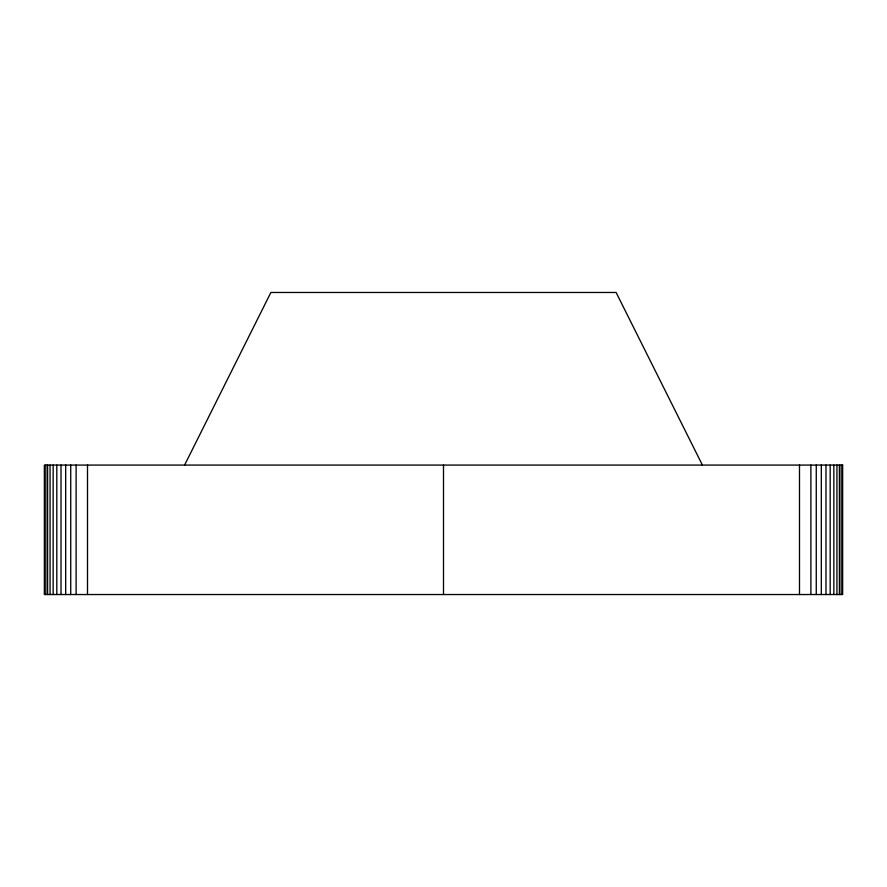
<?xml version="1.0" encoding="UTF-8"?>
<svg xmlns="http://www.w3.org/2000/svg" width="887" height="887" viewBox="0 0 887 887"><rect width="100%" height="100%" fill="white"/><g stroke="black" fill="none" stroke-linecap="round" stroke-linejoin="round"><path stroke-width="1.33" d="M184.596 465.076L270.89 292.466L616.11 292.466L702.404 465.076M841.175 465.076L841.175 594.534M839.39 465.076L839.39 594.534M836.94 465.076L836.94 594.534M833.847 465.076L833.847 594.534M830.177 465.076L830.177 594.534M825.985 465.076L825.985 594.534M821.318 465.076L821.318 594.534M816.262 465.076L816.262 594.534M810.884 465.076L810.884 594.534M799.497 465.076L799.497 594.534M443.5 465.076L443.5 594.534M87.503 465.076L87.503 594.534M76.116 465.076L76.116 594.534M70.738 465.076L70.738 594.534M65.682 465.076L65.682 594.534M61.015 465.076L61.015 594.534M56.823 465.076L56.823 594.534M53.153 465.076L53.153 594.534M50.06 465.076L50.06 594.534M47.61 465.076L47.61 594.534M45.825 465.076L45.825 594.534M842.65 465.076L44.35 465.076L44.35 594.534L842.65 594.534L842.65 465.076"/></g></svg>
